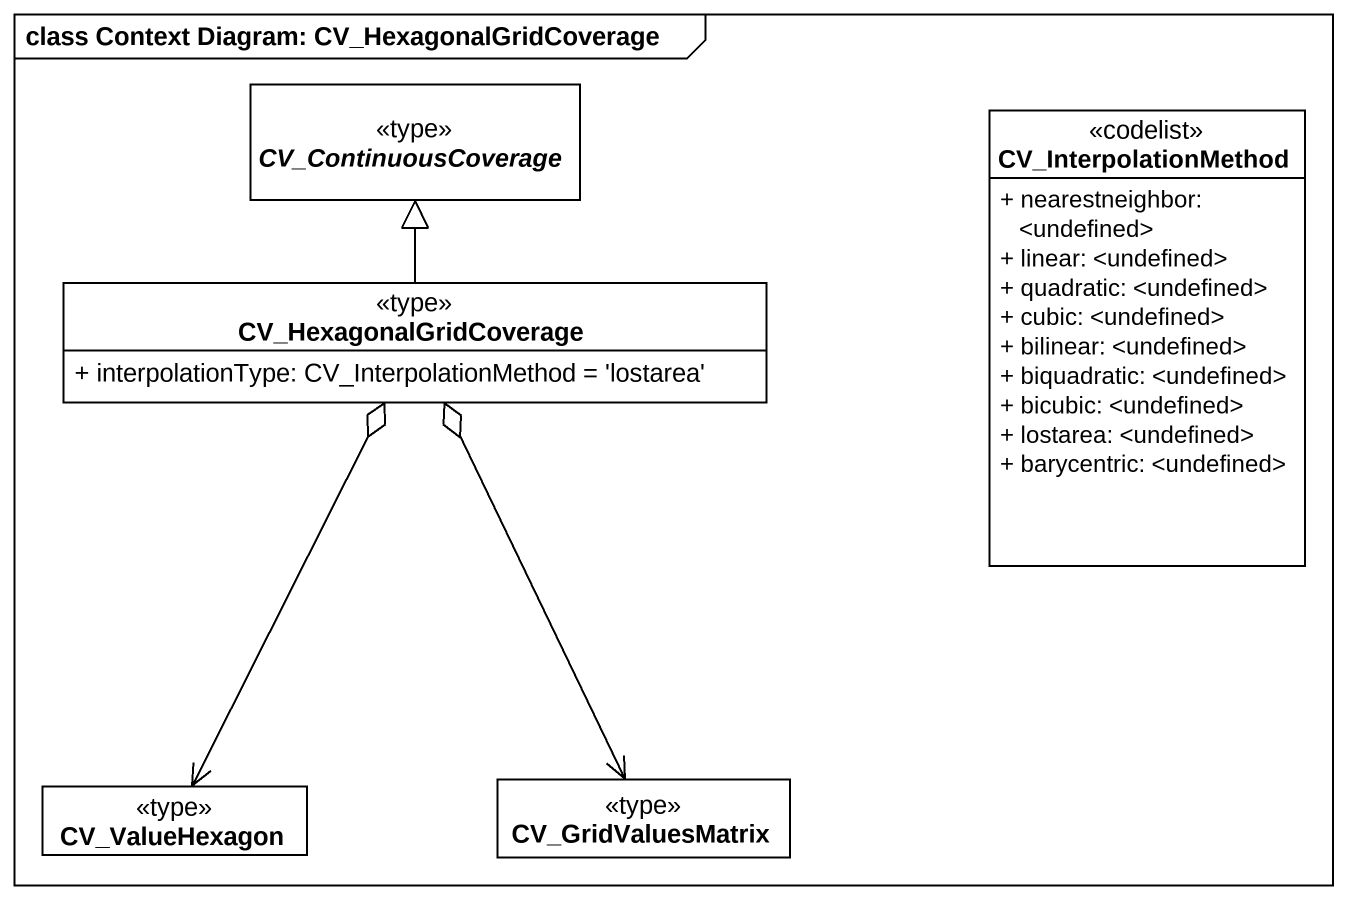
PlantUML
@startuml
mainframe class Context Diagram: CV_HexagonalGridCoverage
hide circle
hide empty members
skinparam classAttributeIconSize 0
abstract class CV_ContinuousCoverage <<type>>
class CV_InterpolationMethod <<codelist>> {
  + nearestneighbor: <undefined>
  + linear: <undefined>
  + quadratic: <undefined>
  + cubic: <undefined>
  + bilinear: <undefined>
  + biquadratic: <undefined>
  + bicubic: <undefined>
  + lostarea: <undefined>
  + barycentric: <undefined>
}
class CV_HexagonalGridCoverage <<type>> {
  + interpolationType: CV_InterpolationMethod = 'lostarea'
}
class CV_ValueHexagon <<type>>
class CV_GridValuesMatrix <<type>>
CV_HexagonalGridCoverage -up-|> CV_ContinuousCoverage
CV_HexagonalGridCoverage o--> CV_ValueHexagon
CV_HexagonalGridCoverage o--> CV_GridValuesMatrix
@enduml
